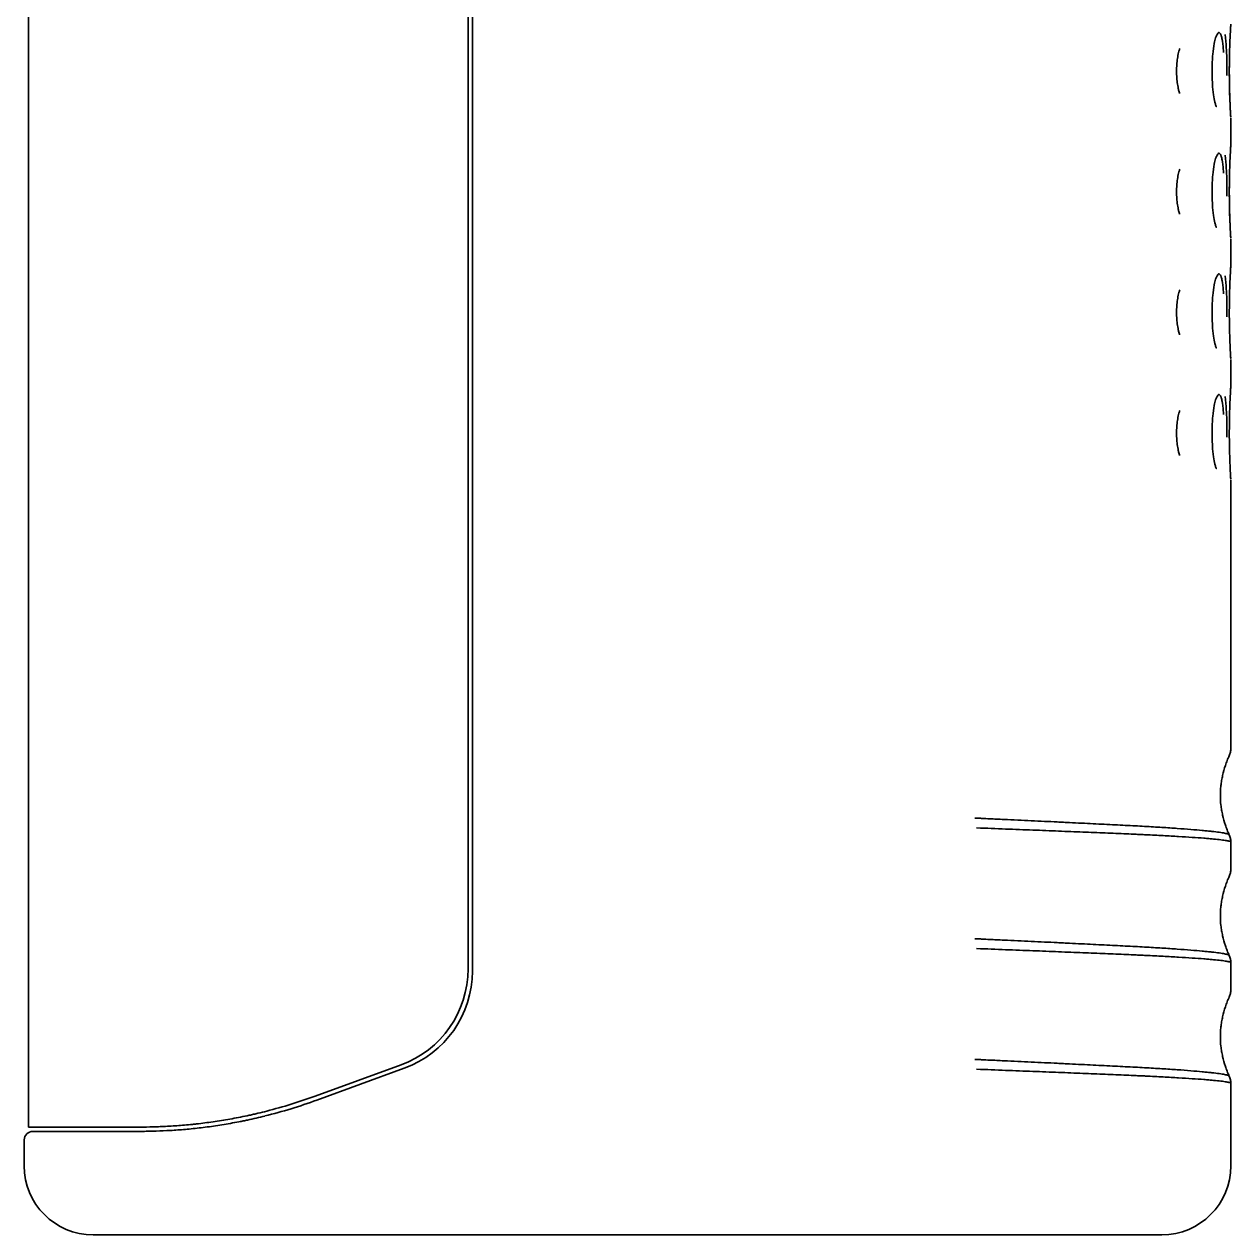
# Model space of a CAD drawing. Header units: inches. Extents: x 885 to 6823, y 710 to 5493.
# Drawn here: x 886.14 to 921.14, y 3042.11 to 3077.22 of the extents above; entities that cross this region are included whole.
import ezdxf

# ---------------------------------------------------------------- set-up
doc = ezdxf.new("R2010")
doc.units = ezdxf.units.IN
doc.layers.add('1', color=7, linetype='Continuous', true_color=0xffffff)

msp = doc.modelspace()

# ---------------------------------------------------------------- linework, layer by layer
at = {"layer": '1', "color": 7, "linetype": 'Continuous', "lineweight": 35}
for p, q in [((899.014, 3049.816), (899.014, 3224.37)), ((899.014, 3049.816), (899.014, 3224.37)), ((899.139, 3224.432), (899.139, 3049.754)), ((886.264, 3109.356), (886.264, 3045.231)), ((886.264, 3108.856), (886.264, 3045.231)), ((921.137, 3077.177), (921.138, 3077.22)), ((921.137, 3077.176), (921.138, 3077.19)), ((921.139, 3073.72), (921.139, 3074.491)), ((921.137, 3073.681), (921.138, 3073.72)), ((921.137, 3073.676), (921.138, 3073.69)), ((921.139, 3070.22), (921.139, 3070.991)), ((921.137, 3070.181), (921.138, 3070.22)), ((921.137, 3070.176), (921.138, 3070.19)), ((921.139, 3066.72), (921.139, 3067.491)), ((921.137, 3066.681), (921.138, 3066.72)), ((921.137, 3066.676), (921.138, 3066.69)), ((921.139, 3056.212), (921.139, 3063.991)), ((921.139, 3056.212), (921.129, 3056.112)), ((921.139, 3052.712), (921.139, 3053.499)), ((921.139, 3052.712), (921.129, 3052.612)), ((921.139, 3049.212), (921.139, 3049.999)), ((921.139, 3049.212), (921.129, 3049.112)), ((921.139, 3049.212), (921.139, 3049.211)), ((897.069, 3047.033), (894.581, 3046.128)), ((897.069, 3047.033), (894.582, 3046.128)), ((897.165, 3046.935), (894.624, 3046.01)), ((921.139, 3044.106), (921.139, 3046.499)), ((886.264, 3045.231), (887.917, 3045.231)), ((886.264, 3045.231), (887.917, 3045.231)), ((889.494, 3045.231), (887.917, 3045.231)), ((889.494, 3045.231), (887.917, 3045.231)), ((886.139, 3044.856), (886.139, 3044.106)), ((888.039, 3045.106), (886.389, 3045.106)), ((889.494, 3045.106), (888.039, 3045.106)), ((888.139, 3042.106), (889.742, 3042.106)), ((893.321, 3042.106), (889.742, 3042.106)), ((901.162, 3042.106), (893.321, 3042.106)), ((902.108, 3042.106), (901.162, 3042.106)), ((902.108, 3042.106), (919.139, 3042.106))]:
    msp.add_line(p, q, dxfattribs=at)
for centre, radius, start, end in [((920.639, 3053.499), 0.5, 11.4977, 24.7187), ((920.639, 3053.499), 0.5, 0.0006, 11.4977), ((920.639, 3049.999), 0.5, 11.4977, 24.7187), ((920.639, 3049.999), 0.5, 0.0006, 11.4977), ((896.139, 3049.754), 3, 290, 0), ((920.639, 3046.499), 0.5, 11.4978, 24.7187), ((920.639, 3046.499), 0.5, 0.0007, 11.4978), ((886.389, 3044.856), 0.25, 90, 180), ((888.139, 3044.106), 2, 180, 270), ((919.139, 3044.106), 2, 270, 0)]:
    msp.add_arc(centre, radius, start, end, dxfattribs=at)
for centre, major_axis, ratio, start_param, end_param in [((896.063, 3049.816), (0, -2.96), 0.996917, 0.348075, 1.570796), ((896.063, 3049.816), (0, -2.96), 0.996917, 0.348075, 1.570796), ((889.494, 3060.106), (0, 15), 1, 3.385952, 3.490659), ((889.493, 3060.196), (0, 14.965), 0.996917, 3.390853, 3.489628), ((889.493, 3060.196), (0, 14.965), 0.996917, 3.390853, 3.489663)]:
    msp.add_ellipse(centre, major_axis=major_axis, ratio=ratio, start_param=start_param, end_param=end_param, dxfattribs=at)
for points, knots in [([(921.138, 3074.523), (921.138, 3074.523), (921.138, 3074.525), (921.136, 3074.551), (921.128, 3074.683), (921.113, 3074.99), (921.099, 3075.425), (921.094, 3075.935), (921.103, 3076.451), (921.119, 3076.867), (921.132, 3077.087), (921.136, 3077.16), (921.137, 3077.174), (921.137, 3077.176)], [0, 0, 0, 0, 0.00616, 0.053591, 0.161844, 0.280816, 0.405084, 0.536239, 0.671381, 0.80762, 0.92398, 0.985655, 1, 1, 1, 1]), ([(920.601, 3075.706), (920.597, 3075.774), (920.591, 3075.99), (920.612, 3076.336), (920.654, 3076.648), (920.695, 3076.82), (920.717, 3076.879), (920.72, 3076.886), (920.72, 3076.886)], [0, 0, 0, 0, 0.131178, 0.418189, 0.657493, 0.839491, 0.956498, 1, 1, 1, 1]), ([(920.717, 3076.88), (920.718, 3076.882), (920.719, 3076.884), (920.733, 3076.916), (920.746, 3076.938), (920.765, 3076.961), (920.771, 3076.967), (920.784, 3076.975), (920.791, 3076.976), (920.8, 3076.976), (920.803, 3076.976), (920.809, 3076.974), (920.812, 3076.972), (920.821, 3076.966), (920.832, 3076.955), (920.843, 3076.936), (920.851, 3076.919), (920.853, 3076.912), (920.858, 3076.899), (920.861, 3076.892), (920.873, 3076.855), (920.881, 3076.819), (920.891, 3076.766), (920.893, 3076.755), (920.896, 3076.733), (920.898, 3076.721), (920.903, 3076.685), (920.907, 3076.66), (920.916, 3076.581), (920.921, 3076.524), (920.926, 3076.449), (920.927, 3076.433), (920.928, 3076.413), (920.929, 3076.408), (920.929, 3076.403)], [0, 0, 0, 0, 0.008591, 0.008591, 0.143881, 0.143881, 0.211527, 0.211527, 0.279172, 0.279172, 0.312995, 0.312995, 0.346817, 0.346817, 0.414463, 0.482108, 0.482108, 0.51593, 0.51593, 0.549753, 0.549753, 0.685044, 0.685044, 0.718866, 0.718866, 0.752689, 0.752689, 0.820334, 0.820334, 0.955625, 0.955625, 0.989447, 0.989447, 1, 1, 1, 1]), ([(919.566, 3075.856), (919.566, 3075.888), (919.566, 3075.92), (919.569, 3075.983), (919.57, 3076.015), (919.577, 3076.108), (919.584, 3076.169), (919.597, 3076.258), (919.602, 3076.288), (919.613, 3076.345), (919.625, 3076.4), (919.639, 3076.452), (919.65, 3076.49), (919.654, 3076.502), (919.657, 3076.514)], [0, 0, 0, 0, 0.133672, 0.133672, 0.267344, 0.267344, 0.534688, 0.534688, 0.66836, 0.66836, 0.802032, 0.935704, 0.935704, 1, 1, 1, 1]), ([(921.024, 3075.737), (921.025, 3075.784), (921.03, 3076.02), (921.026, 3076.314), (921.009, 3076.5), (921.007, 3076.524)], [0, 0, 0, 0, 0.175328, 0.891133, 1, 1, 1, 1]), ([(919.654, 3075.208), (919.644, 3075.241), (919.634, 3075.276), (919.623, 3075.325), (919.619, 3075.339), (919.613, 3075.367), (919.611, 3075.381), (919.602, 3075.424), (919.597, 3075.453), (919.584, 3075.542), (919.577, 3075.603), (919.57, 3075.696), (919.569, 3075.728), (919.566, 3075.792), (919.566, 3075.824), (919.566, 3075.856)], [0, 0, 0, 0, 0.182784, 0.182784, 0.250885, 0.250885, 0.318987, 0.318987, 0.455189, 0.455189, 0.727595, 0.727595, 0.863797, 0.863797, 1, 1, 1, 1]), ([(920.718, 3074.829), (920.718, 3074.828), (920.719, 3074.827), (920.703, 3074.868), (920.675, 3074.969), (920.636, 3075.18), (920.606, 3075.443), (920.601, 3075.632), (920.601, 3075.706)], [0, 0, 0, 0, 0.016778, 0.130118, 0.295745, 0.532032, 0.825813, 1, 1, 1, 1]), ([(921.131, 3074.643), (921.128, 3074.698), (921.116, 3074.907), (921.102, 3075.311), (921.096, 3075.717), (921.096, 3075.959), (921.097, 3076.037)], [0, 0, 0, 0, 0.278216, 0.561655, 0.860565, 1, 1, 1, 1]), ([(921.138, 3071.023), (921.138, 3071.023), (921.138, 3071.025), (921.136, 3071.051), (921.128, 3071.183), (921.113, 3071.49), (921.099, 3071.925), (921.094, 3072.435), (921.103, 3072.951), (921.119, 3073.367), (921.132, 3073.587), (921.136, 3073.66), (921.137, 3073.674), (921.137, 3073.676)], [0, 0, 0, 0, 0.00616, 0.053591, 0.161844, 0.280816, 0.405085, 0.536239, 0.671381, 0.80762, 0.92398, 0.985655, 1, 1, 1, 1]), ([(920.601, 3072.206), (920.597, 3072.274), (920.591, 3072.49), (920.612, 3072.836), (920.654, 3073.148), (920.695, 3073.32), (920.717, 3073.379), (920.72, 3073.386), (920.72, 3073.386)], [0, 0, 0, 0, 0.131178, 0.418189, 0.657493, 0.839491, 0.956498, 1, 1, 1, 1]), ([(920.717, 3073.38), (920.718, 3073.382), (920.719, 3073.384), (920.733, 3073.416), (920.746, 3073.438), (920.765, 3073.461), (920.771, 3073.467), (920.784, 3073.475), (920.791, 3073.476), (920.8, 3073.476), (920.803, 3073.476), (920.809, 3073.474), (920.812, 3073.472), (920.821, 3073.466), (920.832, 3073.455), (920.843, 3073.436), (920.851, 3073.419), (920.853, 3073.412), (920.858, 3073.399), (920.861, 3073.392), (920.873, 3073.355), (920.881, 3073.319), (920.891, 3073.266), (920.893, 3073.255), (920.896, 3073.233), (920.898, 3073.221), (920.903, 3073.185), (920.907, 3073.16), (920.916, 3073.081), (920.921, 3073.024), (920.926, 3072.949), (920.927, 3072.933), (920.928, 3072.913), (920.929, 3072.908), (920.929, 3072.903)], [0, 0, 0, 0, 0.008591, 0.008591, 0.143881, 0.143881, 0.211527, 0.211527, 0.279172, 0.279172, 0.312995, 0.312995, 0.346817, 0.346817, 0.414463, 0.482108, 0.482108, 0.51593, 0.51593, 0.549753, 0.549753, 0.685044, 0.685044, 0.718866, 0.718866, 0.752689, 0.752689, 0.820334, 0.820334, 0.955625, 0.955625, 0.989447, 0.989447, 1, 1, 1, 1]), ([(919.566, 3072.356), (919.566, 3072.388), (919.566, 3072.42), (919.569, 3072.483), (919.57, 3072.515), (919.577, 3072.608), (919.584, 3072.669), (919.597, 3072.758), (919.602, 3072.788), (919.613, 3072.845), (919.625, 3072.9), (919.639, 3072.952), (919.65, 3072.99), (919.654, 3073.002), (919.657, 3073.014)], [0, 0, 0, 0, 0.133672, 0.133672, 0.267344, 0.267344, 0.534688, 0.534688, 0.66836, 0.66836, 0.802032, 0.935704, 0.935704, 1, 1, 1, 1]), ([(921.024, 3072.237), (921.025, 3072.284), (921.03, 3072.52), (921.026, 3072.814), (921.009, 3073), (921.007, 3073.024)], [0, 0, 0, 0, 0.175328, 0.891133, 1, 1, 1, 1]), ([(921.131, 3071.143), (921.128, 3071.199), (921.116, 3071.407), (921.102, 3071.811), (921.096, 3072.217), (921.096, 3072.459), (921.097, 3072.537)], [0, 0, 0, 0, 0.278237, 0.561689, 0.860612, 1, 1, 1, 1]), ([(919.654, 3071.708), (919.644, 3071.741), (919.634, 3071.776), (919.623, 3071.825), (919.619, 3071.839), (919.613, 3071.867), (919.611, 3071.881), (919.602, 3071.924), (919.597, 3071.953), (919.584, 3072.042), (919.577, 3072.103), (919.57, 3072.196), (919.569, 3072.228), (919.566, 3072.292), (919.566, 3072.324), (919.566, 3072.356)], [0, 0, 0, 0, 0.182784, 0.182784, 0.250885, 0.250885, 0.318987, 0.318987, 0.455189, 0.455189, 0.727595, 0.727595, 0.863797, 0.863797, 1, 1, 1, 1]), ([(920.718, 3071.329), (920.718, 3071.328), (920.719, 3071.327), (920.703, 3071.368), (920.675, 3071.469), (920.636, 3071.68), (920.606, 3071.943), (920.601, 3072.132), (920.601, 3072.206)], [0, 0, 0, 0, 0.016778, 0.130118, 0.295745, 0.532032, 0.825813, 1, 1, 1, 1]), ([(921.138, 3067.523), (921.138, 3067.523), (921.138, 3067.525), (921.136, 3067.551), (921.128, 3067.683), (921.113, 3067.99), (921.099, 3068.425), (921.094, 3068.935), (921.103, 3069.451), (921.119, 3069.867), (921.132, 3070.087), (921.136, 3070.16), (921.137, 3070.174), (921.137, 3070.176)], [0, 0, 0, 0, 0.00616, 0.053591, 0.161844, 0.280816, 0.405084, 0.536239, 0.671381, 0.80762, 0.92398, 0.985655, 1, 1, 1, 1]), ([(920.601, 3068.706), (920.597, 3068.774), (920.591, 3068.99), (920.612, 3069.336), (920.654, 3069.648), (920.695, 3069.82), (920.717, 3069.879), (920.72, 3069.886), (920.72, 3069.886)], [0, 0, 0, 0, 0.131178, 0.418189, 0.657493, 0.839491, 0.956498, 1, 1, 1, 1]), ([(920.717, 3069.88), (920.718, 3069.882), (920.719, 3069.884), (920.733, 3069.916), (920.746, 3069.938), (920.765, 3069.961), (920.771, 3069.967), (920.784, 3069.975), (920.791, 3069.976), (920.8, 3069.976), (920.803, 3069.976), (920.809, 3069.974), (920.812, 3069.972), (920.821, 3069.966), (920.832, 3069.955), (920.843, 3069.936), (920.851, 3069.919), (920.853, 3069.912), (920.858, 3069.899), (920.861, 3069.892), (920.873, 3069.855), (920.881, 3069.819), (920.891, 3069.766), (920.893, 3069.755), (920.896, 3069.733), (920.898, 3069.721), (920.903, 3069.685), (920.907, 3069.66), (920.916, 3069.581), (920.921, 3069.524), (920.926, 3069.449), (920.927, 3069.433), (920.928, 3069.413), (920.929, 3069.408), (920.929, 3069.403)], [0, 0, 0, 0, 0.008591, 0.008591, 0.143881, 0.143881, 0.211527, 0.211527, 0.279172, 0.279172, 0.312995, 0.312995, 0.346817, 0.346817, 0.414463, 0.482108, 0.482108, 0.51593, 0.51593, 0.549753, 0.549753, 0.685044, 0.685044, 0.718866, 0.718866, 0.752689, 0.752689, 0.820334, 0.820334, 0.955625, 0.955625, 0.989447, 0.989447, 1, 1, 1, 1]), ([(919.566, 3068.856), (919.566, 3068.888), (919.566, 3068.92), (919.569, 3068.983), (919.57, 3069.015), (919.577, 3069.108), (919.584, 3069.169), (919.597, 3069.258), (919.602, 3069.288), (919.613, 3069.345), (919.625, 3069.4), (919.639, 3069.452), (919.65, 3069.49), (919.654, 3069.502), (919.657, 3069.514)], [0, 0, 0, 0, 0.133672, 0.133672, 0.267344, 0.267344, 0.534688, 0.534688, 0.66836, 0.66836, 0.802032, 0.935704, 0.935704, 1, 1, 1, 1]), ([(921.024, 3068.737), (921.025, 3068.784), (921.03, 3069.02), (921.026, 3069.314), (921.009, 3069.5), (921.007, 3069.524)], [0, 0, 0, 0, 0.175328, 0.891133, 1, 1, 1, 1]), ([(919.654, 3068.208), (919.644, 3068.241), (919.634, 3068.276), (919.623, 3068.325), (919.619, 3068.339), (919.613, 3068.367), (919.611, 3068.381), (919.602, 3068.424), (919.597, 3068.453), (919.584, 3068.542), (919.577, 3068.603), (919.57, 3068.696), (919.569, 3068.728), (919.566, 3068.792), (919.566, 3068.824), (919.566, 3068.856)], [0, 0, 0, 0, 0.182784, 0.182784, 0.250885, 0.250885, 0.318987, 0.318987, 0.455189, 0.455189, 0.727595, 0.727595, 0.863797, 0.863797, 1, 1, 1, 1]), ([(920.718, 3067.829), (920.718, 3067.828), (920.719, 3067.827), (920.703, 3067.868), (920.675, 3067.969), (920.636, 3068.18), (920.606, 3068.443), (920.601, 3068.632), (920.601, 3068.706)], [0, 0, 0, 0, 0.016778, 0.130118, 0.295745, 0.532032, 0.825813, 1, 1, 1, 1]), ([(921.138, 3064.023), (921.138, 3064.023), (921.138, 3064.025), (921.136, 3064.051), (921.128, 3064.183), (921.113, 3064.49), (921.099, 3064.925), (921.094, 3065.435), (921.103, 3065.951), (921.119, 3066.367), (921.132, 3066.587), (921.136, 3066.66), (921.137, 3066.674), (921.137, 3066.676)], [0, 0, 0, 0, 0.00616, 0.053591, 0.161844, 0.280816, 0.405084, 0.536239, 0.671381, 0.80762, 0.92398, 0.985655, 1, 1, 1, 1]), ([(920.601, 3065.206), (920.597, 3065.274), (920.591, 3065.49), (920.612, 3065.836), (920.654, 3066.148), (920.695, 3066.32), (920.717, 3066.379), (920.72, 3066.386), (920.72, 3066.386)], [0, 0, 0, 0, 0.131178, 0.418189, 0.657493, 0.839491, 0.956498, 1, 1, 1, 1]), ([(920.717, 3066.38), (920.718, 3066.382), (920.719, 3066.384), (920.733, 3066.416), (920.746, 3066.438), (920.765, 3066.461), (920.771, 3066.467), (920.784, 3066.475), (920.791, 3066.476), (920.8, 3066.476), (920.803, 3066.476), (920.809, 3066.474), (920.812, 3066.472), (920.821, 3066.466), (920.832, 3066.455), (920.843, 3066.436), (920.851, 3066.419), (920.853, 3066.412), (920.858, 3066.399), (920.861, 3066.392), (920.873, 3066.355), (920.881, 3066.319), (920.891, 3066.266), (920.893, 3066.255), (920.896, 3066.233), (920.898, 3066.221), (920.903, 3066.185), (920.907, 3066.16), (920.916, 3066.081), (920.921, 3066.024), (920.926, 3065.949), (920.927, 3065.933), (920.928, 3065.913), (920.929, 3065.908), (920.929, 3065.903)], [0, 0, 0, 0, 0.008591, 0.008591, 0.143881, 0.143881, 0.211527, 0.211527, 0.279172, 0.279172, 0.312995, 0.312995, 0.346817, 0.346817, 0.414463, 0.482108, 0.482108, 0.51593, 0.51593, 0.549753, 0.549753, 0.685044, 0.685044, 0.718866, 0.718866, 0.752689, 0.752689, 0.820334, 0.820334, 0.955625, 0.955625, 0.989447, 0.989447, 1, 1, 1, 1]), ([(919.566, 3065.356), (919.566, 3065.388), (919.566, 3065.42), (919.569, 3065.483), (919.57, 3065.515), (919.577, 3065.608), (919.584, 3065.669), (919.597, 3065.758), (919.602, 3065.788), (919.613, 3065.845), (919.625, 3065.9), (919.639, 3065.952), (919.65, 3065.99), (919.654, 3066.002), (919.657, 3066.014)], [0, 0, 0, 0, 0.133672, 0.133672, 0.267344, 0.267344, 0.534688, 0.534688, 0.66836, 0.66836, 0.802032, 0.935704, 0.935704, 1, 1, 1, 1]), ([(921.024, 3065.237), (921.025, 3065.284), (921.03, 3065.52), (921.026, 3065.814), (921.009, 3066), (921.007, 3066.024)], [0, 0, 0, 0, 0.175328, 0.891133, 1, 1, 1, 1]), ([(919.654, 3064.708), (919.644, 3064.741), (919.634, 3064.776), (919.623, 3064.825), (919.619, 3064.839), (919.613, 3064.867), (919.611, 3064.881), (919.602, 3064.924), (919.597, 3064.953), (919.584, 3065.042), (919.577, 3065.103), (919.57, 3065.196), (919.569, 3065.228), (919.566, 3065.292), (919.566, 3065.324), (919.566, 3065.356)], [0, 0, 0, 0, 0.182784, 0.182784, 0.250885, 0.250885, 0.318987, 0.318987, 0.455189, 0.455189, 0.727595, 0.727595, 0.863797, 0.863797, 1, 1, 1, 1]), ([(920.718, 3064.329), (920.718, 3064.328), (920.719, 3064.327), (920.703, 3064.368), (920.675, 3064.469), (920.636, 3064.68), (920.606, 3064.943), (920.601, 3065.132), (920.601, 3065.206)], [0, 0, 0, 0, 0.016778, 0.130118, 0.295745, 0.532032, 0.825813, 1, 1, 1, 1]), ([(921.139, 3056.211), (921.139, 3056.175), (921.135, 3056.14), (921.12, 3056.07), (921.108, 3056.035), (921.093, 3056.003)], [0, 0, 0, 0, 0.5, 0.5, 1, 1, 1, 1]), ([(921.093, 3056.003), (921.072, 3055.956), (921.052, 3055.91), (921.015, 3055.815), (920.997, 3055.768), (920.95, 3055.624), (920.924, 3055.528), (920.892, 3055.381), (920.882, 3055.332), (920.865, 3055.233), (920.85, 3055.134), (920.839, 3055.013), (920.837, 3054.932), (920.837, 3054.898), (920.838, 3054.876), (920.838, 3054.865), (920.839, 3054.854)], [0, 0, 0, 0, 0.125, 0.125, 0.25, 0.25, 0.5, 0.5, 0.625, 0.625, 0.75, 0.875, 0.9375, 0.96875, 0.96875, 1, 1, 1, 1]), ([(920.839, 3054.854), (920.833, 3054.767), (920.842, 3054.623), (920.865, 3054.475), (920.882, 3054.377), (920.892, 3054.328), (920.924, 3054.182), (920.95, 3054.085), (920.998, 3053.942), (921.015, 3053.895), (921.052, 3053.801), (921.072, 3053.754), (921.093, 3053.709)], [0, 0, 0, 0, 0.25, 0.375, 0.375, 0.5, 0.5, 0.75, 0.75, 0.875, 0.875, 1, 1, 1, 1]), ([(921.093, 3053.708), (921.091, 3053.716), (921.067, 3053.732), (920.97, 3053.756), (920.814, 3053.78), (920.67, 3053.798), (920.546, 3053.811), (920.481, 3053.818), (920.41, 3053.825), (920.361, 3053.829), (920.336, 3053.832), (920.209, 3053.844), (919.985, 3053.863), (919.594, 3053.893), (919.297, 3053.913), (918.98, 3053.932), (918.813, 3053.942), (918.548, 3053.957), (918.457, 3053.962), (918.27, 3053.972), (918.175, 3053.977), (917.883, 3053.992), (917.477, 3054.012), (917.039, 3054.034), (916.697, 3054.051), (916.524, 3054.059), (916.345, 3054.068), (916.225, 3054.074), (916.165, 3054.077), (915.86, 3054.092), (915.358, 3054.116), (914.828, 3054.141), (914.42, 3054.16), (914.282, 3054.167), (914.072, 3054.176), (914.002, 3054.18), (913.896, 3054.185), (913.843, 3054.187), (913.78, 3054.19), (913.749, 3054.191), (913.733, 3054.192), (913.726, 3054.192), (913.722, 3054.193), (913.72, 3054.193), (913.719, 3054.193), (913.718, 3054.193), (913.718, 3054.193)], [0, 0, 0, 0, 0.0625, 0.125, 0.1875, 0.25, 0.25, 0.28125, 0.296875, 0.296875, 0.3125, 0.3125, 0.375, 0.4375, 0.5, 0.5, 0.5625, 0.5625, 0.59375, 0.59375, 0.625, 0.625, 0.6875, 0.75, 0.75, 0.78125, 0.796875, 0.796875, 0.8125, 0.8125, 0.875, 0.9375, 0.9375, 0.96875, 0.96875, 0.984375, 0.984375, 0.992188, 0.996094, 0.998047, 0.999023, 0.999512, 0.999756, 0.999878, 0.999878, 1, 1, 1, 1]), ([(921.139, 3053.5), (921.137, 3053.507), (921.113, 3053.521), (921.017, 3053.541), (920.86, 3053.562), (920.715, 3053.577), (920.592, 3053.588), (920.526, 3053.594), (920.454, 3053.6), (920.405, 3053.604), (920.38, 3053.607), (920.252, 3053.617), (920.027, 3053.634), (919.764, 3053.651), (919.483, 3053.668), (919.333, 3053.677), (919.015, 3053.694), (918.846, 3053.702), (918.624, 3053.712), (918.579, 3053.714), (918.487, 3053.718), (918.441, 3053.72), (918.3, 3053.726), (918.204, 3053.73), (917.911, 3053.743), (917.505, 3053.76), (916.85, 3053.787), (916.149, 3053.815), (915.403, 3053.845), (914.876, 3053.865), (914.333, 3053.886), (914.054, 3053.897), (913.767, 3053.907)], [0, 0, 0, 0, 0.0625, 0.125, 0.1875, 0.25, 0.25, 0.28125, 0.296875, 0.296875, 0.3125, 0.3125, 0.375, 0.4375, 0.4375, 0.5, 0.5, 0.5625, 0.5625, 0.578125, 0.578125, 0.59375, 0.59375, 0.625, 0.625, 0.6875, 0.75, 0.8125, 0.875, 0.9375, 0.9375, 1, 1, 1, 1]), ([(921.139, 3053.5), (921.139, 3053.536), (921.135, 3053.572), (921.119, 3053.642), (921.108, 3053.676), (921.093, 3053.709)], [0, 0, 0, 0, 0.5, 0.5, 1, 1, 1, 1]), ([(921.139, 3053.5), (921.139, 3053.536), (921.135, 3053.571), (921.12, 3053.642), (921.108, 3053.676), (921.093, 3053.708)], [0, 0, 0, 0, 0.5, 0.5, 1, 1, 1, 1]), ([(921.139, 3052.711), (921.139, 3052.675), (921.135, 3052.64), (921.12, 3052.57), (921.108, 3052.535), (921.093, 3052.503)], [0, 0, 0, 0, 0.5, 0.5, 1, 1, 1, 1]), ([(921.093, 3052.503), (921.072, 3052.456), (921.052, 3052.41), (921.015, 3052.315), (920.997, 3052.268), (920.95, 3052.124), (920.924, 3052.028), (920.892, 3051.881), (920.882, 3051.832), (920.865, 3051.733), (920.85, 3051.634), (920.839, 3051.513), (920.837, 3051.432), (920.837, 3051.398), (920.838, 3051.376), (920.838, 3051.365), (920.839, 3051.354)], [0, 0, 0, 0, 0.125, 0.125, 0.25, 0.25, 0.5, 0.5, 0.625, 0.625, 0.75, 0.875, 0.9375, 0.96875, 0.96875, 1, 1, 1, 1]), ([(920.839, 3051.354), (920.833, 3051.267), (920.842, 3051.123), (920.865, 3050.975), (920.882, 3050.877), (920.892, 3050.828), (920.924, 3050.682), (920.95, 3050.585), (920.998, 3050.442), (921.015, 3050.395), (921.052, 3050.301), (921.072, 3050.254), (921.093, 3050.209)], [0, 0, 0, 0, 0.25, 0.375, 0.375, 0.5, 0.5, 0.75, 0.75, 0.875, 0.875, 1, 1, 1, 1]), ([(921.093, 3050.208), (921.091, 3050.216), (921.067, 3050.232), (920.97, 3050.256), (920.814, 3050.28), (920.67, 3050.298), (920.546, 3050.311), (920.481, 3050.318), (920.41, 3050.325), (920.361, 3050.329), (920.336, 3050.332), (920.209, 3050.344), (919.985, 3050.363), (919.594, 3050.393), (919.297, 3050.413), (918.98, 3050.432), (918.813, 3050.442), (918.548, 3050.457), (918.457, 3050.462), (918.27, 3050.472), (918.175, 3050.477), (917.883, 3050.492), (917.477, 3050.512), (917.039, 3050.534), (916.697, 3050.551), (916.524, 3050.559), (916.345, 3050.568), (916.225, 3050.574), (916.165, 3050.577), (915.86, 3050.592), (915.358, 3050.616), (914.828, 3050.641), (914.42, 3050.66), (914.282, 3050.667), (914.072, 3050.676), (914.002, 3050.68), (913.896, 3050.685), (913.843, 3050.687), (913.78, 3050.69), (913.749, 3050.691), (913.733, 3050.692), (913.726, 3050.692), (913.722, 3050.693), (913.72, 3050.693), (913.719, 3050.693), (913.718, 3050.693), (913.718, 3050.693)], [0, 0, 0, 0, 0.0625, 0.125, 0.1875, 0.25, 0.25, 0.28125, 0.296875, 0.296875, 0.3125, 0.3125, 0.375, 0.4375, 0.5, 0.5, 0.5625, 0.5625, 0.59375, 0.59375, 0.625, 0.625, 0.6875, 0.75, 0.75, 0.78125, 0.796875, 0.796875, 0.8125, 0.8125, 0.875, 0.9375, 0.9375, 0.96875, 0.96875, 0.984375, 0.984375, 0.992187, 0.996094, 0.998047, 0.999023, 0.999512, 0.999756, 0.999878, 0.999878, 1, 1, 1, 1]), ([(921.139, 3050), (921.137, 3050.007), (921.113, 3050.021), (921.017, 3050.041), (920.86, 3050.062), (920.715, 3050.077), (920.592, 3050.088), (920.526, 3050.094), (920.454, 3050.1), (920.405, 3050.104), (920.38, 3050.107), (920.252, 3050.117), (920.027, 3050.134), (919.764, 3050.151), (919.483, 3050.168), (919.333, 3050.177), (919.015, 3050.194), (918.846, 3050.202), (918.624, 3050.212), (918.579, 3050.214), (918.487, 3050.218), (918.441, 3050.22), (918.3, 3050.226), (918.204, 3050.23), (917.911, 3050.243), (917.505, 3050.26), (916.85, 3050.287), (916.149, 3050.315), (915.403, 3050.345), (914.876, 3050.365), (914.333, 3050.386), (914.054, 3050.397), (913.767, 3050.407)], [0, 0, 0, 0, 0.0625, 0.125, 0.1875, 0.25, 0.25, 0.28125, 0.296875, 0.296875, 0.3125, 0.3125, 0.375, 0.4375, 0.4375, 0.5, 0.5, 0.5625, 0.5625, 0.578125, 0.578125, 0.59375, 0.59375, 0.625, 0.625, 0.6875, 0.75, 0.8125, 0.875, 0.9375, 0.9375, 1, 1, 1, 1]), ([(921.139, 3050), (921.139, 3050.036), (921.135, 3050.072), (921.119, 3050.142), (921.108, 3050.176), (921.093, 3050.209)], [0, 0, 0, 0, 0.5, 0.5, 1, 1, 1, 1]), ([(921.139, 3050), (921.139, 3050.036), (921.135, 3050.071), (921.12, 3050.142), (921.108, 3050.176), (921.093, 3050.208)], [0, 0, 0, 0, 0.5, 0.5, 1, 1, 1, 1]), ([(921.093, 3049.003), (921.072, 3048.956), (921.052, 3048.91), (921.015, 3048.815), (920.997, 3048.768), (920.95, 3048.624), (920.924, 3048.528), (920.892, 3048.381), (920.882, 3048.332), (920.865, 3048.233), (920.85, 3048.134), (920.839, 3048.013), (920.837, 3047.932), (920.837, 3047.898), (920.838, 3047.876), (920.838, 3047.865), (920.839, 3047.854)], [0, 0, 0, 0, 0.125, 0.125, 0.25, 0.25, 0.5, 0.5, 0.625, 0.625, 0.75, 0.875, 0.9375, 0.96875, 0.96875, 1, 1, 1, 1]), ([(921.139, 3049.211), (921.139, 3049.175), (921.135, 3049.139), (921.119, 3049.069), (921.108, 3049.035), (921.093, 3049.002)], [0, 0, 0, 0, 0.5, 0.5, 1, 1, 1, 1]), ([(921.139, 3049.211), (921.139, 3049.175), (921.135, 3049.14), (921.12, 3049.07), (921.108, 3049.035), (921.093, 3049.003)], [0, 0, 0, 0, 0.5, 0.5, 1, 1, 1, 1]), ([(920.839, 3047.854), (920.833, 3047.767), (920.842, 3047.623), (920.865, 3047.475), (920.882, 3047.377), (920.892, 3047.328), (920.924, 3047.182), (920.95, 3047.085), (920.998, 3046.942), (921.015, 3046.895), (921.052, 3046.801), (921.072, 3046.754), (921.093, 3046.709)], [0, 0, 0, 0, 0.25, 0.375, 0.375, 0.5, 0.5, 0.75, 0.75, 0.875, 0.875, 1, 1, 1, 1]), ([(921.093, 3046.708), (921.091, 3046.716), (921.067, 3046.732), (920.97, 3046.756), (920.814, 3046.78), (920.67, 3046.798), (920.546, 3046.811), (920.481, 3046.818), (920.41, 3046.825), (920.361, 3046.829), (920.336, 3046.832), (920.209, 3046.844), (919.985, 3046.863), (919.594, 3046.893), (919.297, 3046.913), (918.98, 3046.932), (918.813, 3046.942), (918.548, 3046.957), (918.457, 3046.962), (918.27, 3046.972), (918.175, 3046.977), (917.883, 3046.992), (917.477, 3047.012), (917.039, 3047.034), (916.697, 3047.051), (916.524, 3047.059), (916.345, 3047.068), (916.225, 3047.074), (916.165, 3047.077), (915.86, 3047.092), (915.358, 3047.116), (914.828, 3047.141), (914.42, 3047.16), (914.282, 3047.167), (914.072, 3047.176), (914.002, 3047.18), (913.896, 3047.185), (913.843, 3047.187), (913.78, 3047.19), (913.749, 3047.191), (913.733, 3047.192), (913.726, 3047.192), (913.722, 3047.193), (913.72, 3047.193), (913.719, 3047.193), (913.718, 3047.193), (913.718, 3047.193)], [0, 0, 0, 0, 0.0625, 0.125, 0.1875, 0.25, 0.25, 0.28125, 0.296875, 0.296875, 0.3125, 0.3125, 0.375, 0.4375, 0.5, 0.5, 0.5625, 0.5625, 0.59375, 0.59375, 0.625, 0.625, 0.6875, 0.75, 0.75, 0.78125, 0.796875, 0.796875, 0.8125, 0.8125, 0.875, 0.9375, 0.9375, 0.96875, 0.96875, 0.984375, 0.984375, 0.992188, 0.996094, 0.998047, 0.999023, 0.999512, 0.999756, 0.999878, 0.999878, 1, 1, 1, 1]), ([(921.139, 3046.5), (921.137, 3046.507), (921.113, 3046.521), (921.017, 3046.541), (920.86, 3046.562), (920.715, 3046.577), (920.592, 3046.588), (920.526, 3046.594), (920.454, 3046.6), (920.405, 3046.604), (920.38, 3046.607), (920.252, 3046.617), (920.027, 3046.634), (919.764, 3046.651), (919.483, 3046.668), (919.333, 3046.677), (919.015, 3046.694), (918.846, 3046.702), (918.624, 3046.712), (918.579, 3046.714), (918.487, 3046.718), (918.441, 3046.72), (918.3, 3046.726), (918.204, 3046.73), (917.911, 3046.743), (917.505, 3046.76), (916.85, 3046.787), (916.149, 3046.815), (915.403, 3046.845), (914.876, 3046.865), (914.333, 3046.886), (914.054, 3046.897), (913.767, 3046.907)], [0, 0, 0, 0, 0.0625, 0.125, 0.1875, 0.25, 0.25, 0.28125, 0.296875, 0.296875, 0.3125, 0.3125, 0.375, 0.4375, 0.4375, 0.5, 0.5, 0.5625, 0.5625, 0.578125, 0.578125, 0.59375, 0.59375, 0.625, 0.625, 0.6875, 0.75, 0.8125, 0.875, 0.9375, 0.9375, 1, 1, 1, 1]), ([(921.139, 3046.5), (921.139, 3046.536), (921.135, 3046.572), (921.119, 3046.642), (921.108, 3046.676), (921.093, 3046.709)], [0, 0, 0, 0, 0.5, 0.5, 1, 1, 1, 1]), ([(921.139, 3046.5), (921.139, 3046.536), (921.135, 3046.571), (921.12, 3046.642), (921.108, 3046.676), (921.093, 3046.708)], [0, 0, 0, 0, 0.5, 0.5, 1, 1, 1, 1]), ([(893.174, 3045.693), (893.089, 3045.671), (893.005, 3045.651), (892.878, 3045.621), (892.836, 3045.611), (892.751, 3045.592), (892.709, 3045.582), (892.499, 3045.536), (892.332, 3045.503), (892.002, 3045.443), (891.839, 3045.416), (891.516, 3045.368), (891.356, 3045.347), (891.159, 3045.324), (891.119, 3045.319), (891.041, 3045.311), (891.001, 3045.307), (890.885, 3045.295), (890.809, 3045.289), (890.582, 3045.27), (890.436, 3045.26), (890.152, 3045.244), (890.014, 3045.239), (889.747, 3045.232), (889.618, 3045.231), (889.494, 3045.231)], [0, 0, 0, 0, 0.0625, 0.0625, 0.09375, 0.09375, 0.125, 0.125, 0.25, 0.25, 0.375, 0.375, 0.5, 0.5, 0.53125, 0.53125, 0.5625, 0.5625, 0.625, 0.625, 0.75, 0.75, 0.875, 0.875, 1, 1, 1, 1]), ([(893.174, 3045.693), (893.089, 3045.671), (893.005, 3045.651), (892.878, 3045.621), (892.836, 3045.611), (892.751, 3045.592), (892.709, 3045.582), (892.499, 3045.536), (892.332, 3045.503), (892.002, 3045.443), (891.839, 3045.416), (891.516, 3045.368), (891.356, 3045.347), (891.159, 3045.324), (891.119, 3045.319), (891.041, 3045.311), (891.001, 3045.307), (890.885, 3045.295), (890.809, 3045.289), (890.582, 3045.27), (890.436, 3045.26), (890.152, 3045.244), (890.014, 3045.239), (889.747, 3045.232), (889.618, 3045.231), (889.494, 3045.231)], [0, 0, 0, 0, 0.0625, 0.0625, 0.09375, 0.09375, 0.125, 0.125, 0.25, 0.25, 0.375, 0.375, 0.5, 0.5, 0.53125, 0.53125, 0.5625, 0.5625, 0.625, 0.625, 0.75, 0.75, 0.875, 0.875, 1, 1, 1, 1]), ([(893.123, 3045.551), (892.955, 3045.509), (892.787, 3045.47), (892.577, 3045.426), (892.535, 3045.417), (892.452, 3045.4), (892.41, 3045.392), (892.285, 3045.367), (892.202, 3045.352), (891.955, 3045.308), (891.792, 3045.282), (891.55, 3045.247), (891.47, 3045.236), (891.311, 3045.216), (891.232, 3045.206), (891, 3045.18), (890.849, 3045.166), (890.555, 3045.142), (890.412, 3045.133), (890.135, 3045.119), (890, 3045.114), (889.837, 3045.109), (889.804, 3045.109), (889.741, 3045.108), (889.646, 3045.106), (889.554, 3045.106), (889.494, 3045.106)], [0, 0, 0, 0, 0.125, 0.125, 0.15625, 0.15625, 0.1875, 0.1875, 0.25, 0.25, 0.375, 0.375, 0.4375, 0.4375, 0.5, 0.5, 0.625, 0.625, 0.75, 0.75, 0.875, 0.875, 0.90625, 0.90625, 0.9375, 1, 1, 1, 1])]:
    msp.add_open_spline(points, degree=3, knots=knots, dxfattribs=at)
for points, degree in [([(921.007, 3076.524), (921.004, 3076.665), (920.988, 3076.799), (920.973, 3076.917)], 3), ([(921.097, 3076.037), (921.098, 3076.109), (921.099, 3076.178), (921.1, 3076.245)], 3), ([(921.138, 3074.524), (921.137, 3074.532), (921.133, 3074.599)], 2), ([(921.137, 3074.529), (921.137, 3074.528), (921.138, 3074.527)], 2), ([(921.007, 3073.024), (921.004, 3073.165), (920.988, 3073.299), (920.973, 3073.417)], 3), ([(921.097, 3072.537), (921.098, 3072.609), (921.099, 3072.678), (921.1, 3072.745)], 3), ([(921.138, 3071.024), (921.137, 3071.032), (921.133, 3071.099)], 2), ([(921.137, 3071.029), (921.137, 3071.028), (921.138, 3071.027)], 2), ([(921.007, 3069.524), (921.004, 3069.665), (920.988, 3069.799), (920.973, 3069.917)], 3), ([(921.097, 3069.037), (921.098, 3069.109), (921.099, 3069.178), (921.1, 3069.245)], 3), ([(921.138, 3067.524), (921.137, 3067.532), (921.133, 3067.599)], 2), ([(921.137, 3067.529), (921.137, 3067.528), (921.138, 3067.527)], 2), ([(921.007, 3066.024), (921.004, 3066.165), (920.988, 3066.299), (920.973, 3066.417)], 3), ([(921.097, 3065.537), (921.098, 3065.609), (921.099, 3065.678), (921.1, 3065.745)], 3), ([(921.138, 3064.024), (921.137, 3064.032), (921.133, 3064.099)], 2), ([(921.137, 3064.029), (921.137, 3064.028), (921.138, 3064.027)], 2)]:
    msp.add_open_spline(points, degree=degree, dxfattribs=at)

doc.saveas('drawing.dxf')
